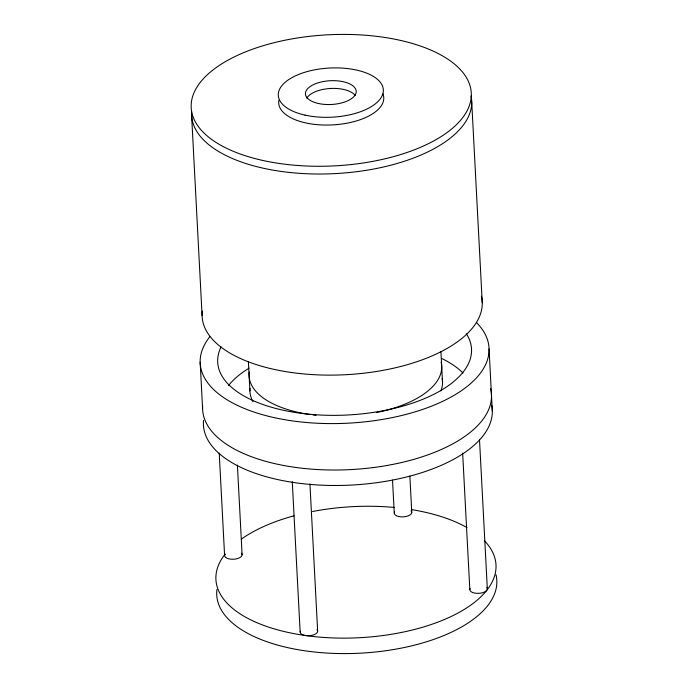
<?xml version="1.0" encoding="UTF-8"?>
<svg xmlns="http://www.w3.org/2000/svg" width="688" height="688" viewBox="0 0 688 688"><rect width="100%" height="100%" fill="white"/><g stroke="black" fill="none" stroke-linecap="round" stroke-linejoin="round"><path stroke-width="1.03" d="M489.065 348.979L492.307 410.865M471.71 101.652L482.254 302.772M479.493 439.469L487.328 588.842M462.654 453.074L469.818 589.642M440.939 351.723L442.53 382.132M409.867 476.096L411.768 512.371M392.521 480.095L394.258 513.171M309.944 483.974L317.658 631.206M292.262 481.574L300.149 632.014M248.394 361.621L249.925 390.956M237.403 465.114L242.107 554.743M219.223 453.117L224.598 555.543M191.556 114.5L202.1 315.611M200.156 362.223L202.59 408.638M481.402 296.236A140.232 65.618 -3 0 1 345.754 374.711A140.232 65.618 -3 0 1 202.341 310.993M471.065 96.045A140.232 65.618 -3 0 1 336.183 173.548A140.232 65.618 -3 0 1 191.625 111.731M490.613 388.651A144.618 67.673 -3 0 1 352.763 469.474A144.618 67.673 -3 0 1 202.65 405.782M476.578 322.646A144.618 67.673 -3 0 1 348.403 423.163A144.618 67.673 -3 0 1 209.737 336.845M228.519 385.529A127.091 59.469 -3 0 1 249.039 368.183M441.885 358.56A127.091 59.469 -3 0 1 463.015 373.051M466.395 333.818A127.091 59.469 -3 0 1 348.171 414.967A127.091 59.469 -3 0 1 221.003 347.087M491.645 405.077A144.618 67.673 -3 0 1 351.525 485.057A144.618 67.673 -3 0 1 203.536 420.299M484.653 540.983A140.232 65.618 -3 0 1 358.732 637.75A140.232 65.618 -3 0 1 225.174 554.003A8.763 4.102 -3 0 0 233.576 559.232A8.763 4.102 -3 0 0 241.35 553.143M241.402 539.065A140.232 65.618 -3 0 1 293.931 515.828M312.49 511.519A140.232 65.618 -3 0 1 394.198 507.434M411.458 509.602A140.232 65.618 -3 0 1 466.98 527.584M411.011 510.771A8.763 4.102 -3 0 1 403.632 516.843A8.763 4.102 -3 0 1 394.594 511.992M495.996 574.704A140.232 65.618 -3 0 1 360.349 653.179A140.232 65.618 -3 0 1 216.935 589.47M316.901 629.615A8.763 4.102 -3 0 1 309.935 635.643A8.763 4.102 -3 0 1 300.295 631.214M486.889 587.621A8.763 4.102 -3 0 1 478.736 593.34A8.763 4.102 -3 0 1 470.145 588.464M306.805 98.092A25.422 11.894 -3 0 1 330.739 88.46A25.422 11.894 -3 0 1 355.369 95.658M382.924 93.843A52.589 24.605 -3 0 1 333.62 124.846A52.589 24.605 -3 0 1 278.898 100.319M441.137 362.163A96.415 45.116 -3 0 1 376.353 412.576M316.024 415.285A96.415 45.116 -3 0 1 312.945 414.916M309.901 414.503A96.415 45.116 -3 0 1 249.331 371.933M442.143 378.529A96.415 45.116 -3 0 1 440.922 390.913M253.003 401.697A96.415 45.116 -3 0 1 250.036 388.29M262.472 160.381A140.232 65.618 -3 0 0 471.306 93.921A140.232 65.618 -3 0 0 259.918 46.715A140.232 65.618 -3 0 0 262.472 160.381M305.042 115.12A52.589 24.605 -3 0 0 383.354 90.197A52.589 24.605 -3 0 0 304.079 72.498A52.589 24.605 -3 0 0 305.042 115.12M318.363 103.484A25.422 11.894 -3 0 0 356.212 91.444A25.422 11.894 -3 0 0 317.899 82.887A25.422 11.894 -3 0 0 318.363 103.484"/></g></svg>
